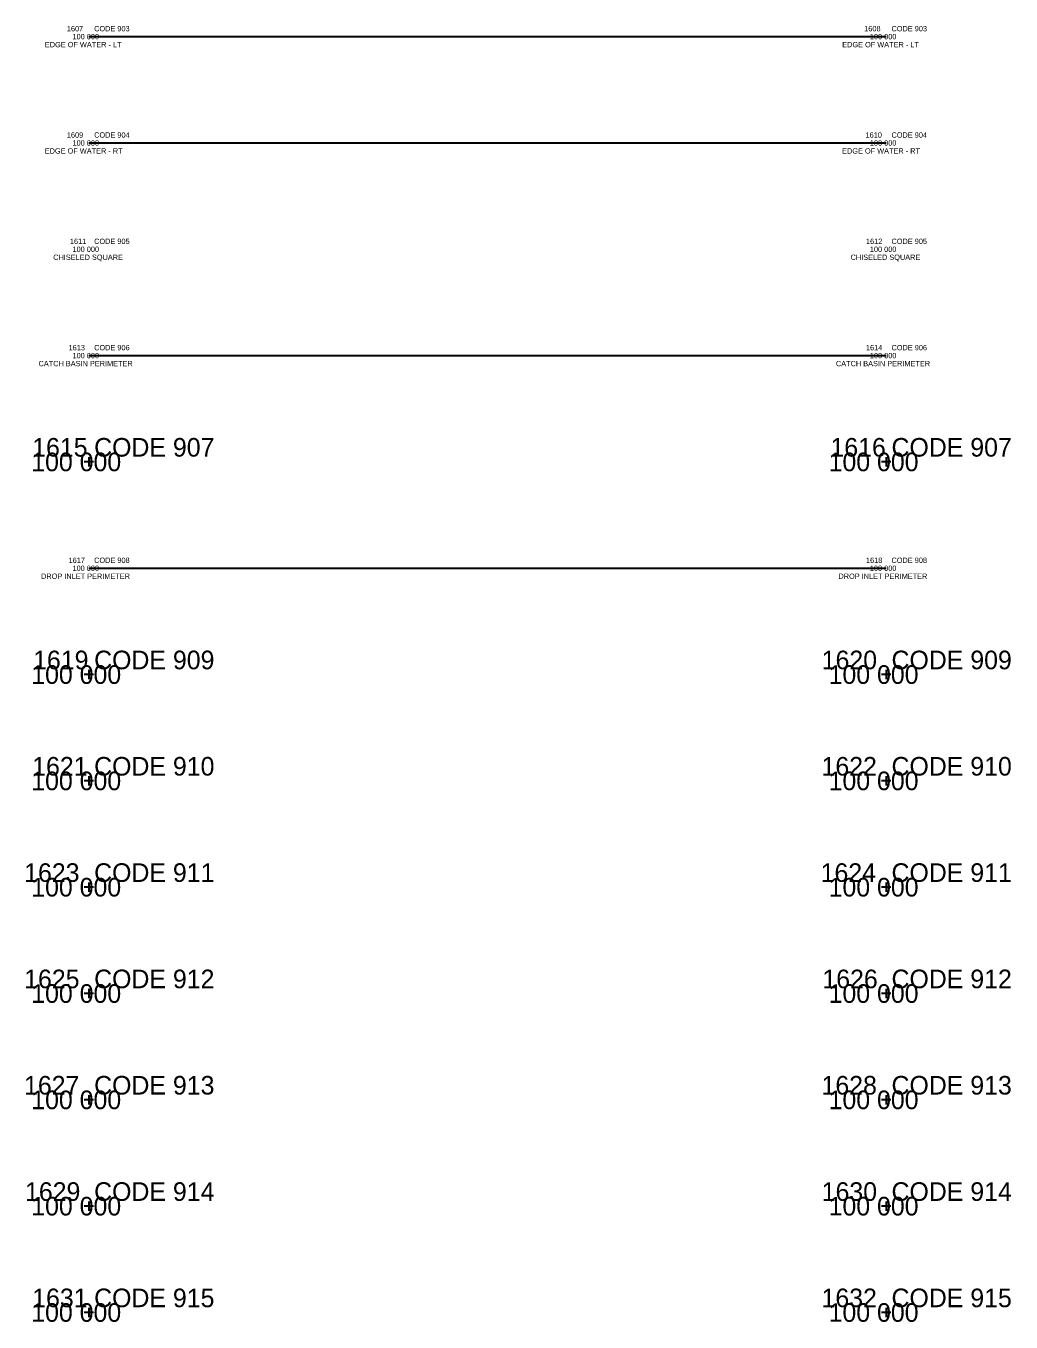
# Model space of a CAD drawing. Extents: x -12 to 6123, y -3 to 1005.
# Drawn here: x 5238.2 to 5423.5, y -1.8 to 242 of the extents above; entities that cross this region are included whole.
import ezdxf

# ---------------------------------------------------------------- set-up
doc = ezdxf.new("R2010")
doc.units = 0
for name, color, linetype in [('Default', 7, 'Continuous'), ('Topo_Drainage Items', 7, 'Continuous'), ('Topo_Field Comments', 7, 'Continuous'), ('Topo_Miscellaneous', 7, 'Continuous'), ('Topo_Point Descriptions', 7, 'Continuous'), ('Topo_Point Elevations', 7, 'Continuous'), ('Topo_Point Numbers', 7, 'Continuous'), ('Topo_Water Features', 7, 'Continuous')]:
    doc.layers.add(name, color=color, linetype=linetype)

msp = doc.modelspace()

# ---------------------------------------------------------------- linework, layer by layer
at = {"layer": 'Default'}
for p, q in [((5250.88, 160), (5249.12, 160)), ((5250, 160.88), (5250, 159.12)), ((5400.88, 160), (5399.12, 160)), ((5400, 160.88), (5400, 159.12)), ((5250.88, 120), (5249.12, 120)), ((5250, 120.88), (5250, 119.12)), ((5400.88, 120), (5399.12, 120)), ((5400, 120.88), (5400, 119.12)), ((5250.88, 100), (5249.12, 100)), ((5250, 100.88), (5250, 99.12)), ((5400.88, 100), (5399.12, 100)), ((5400, 100.88), (5400, 99.12)), ((5250, 80.88), (5250, 79.12)), ((5400, 80.88), (5400, 79.12)), ((5250.88, 80), (5249.12, 80)), ((5400.88, 80), (5399.12, 80)), ((5250.88, 60), (5249.12, 60)), ((5250, 60.88), (5250, 59.12)), ((5400.88, 60), (5399.12, 60)), ((5400, 60.88), (5400, 59.12)), ((5250.88, 40), (5249.12, 40)), ((5250, 40.88), (5250, 39.12)), ((5400.88, 40), (5399.12, 40)), ((5400, 40.88), (5400, 39.12)), ((5250.88, 20), (5249.12, 20)), ((5250, 20.88), (5250, 19.12)), ((5400.88, 20), (5399.12, 20)), ((5400, 20.88), (5400, 19.12)), ((5250.88, 0), (5249.12, 0)), ((5250, 0.88), (5250, -0.88)), ((5400.88, 0), (5399.12, 0)), ((5400, 0.88), (5400, -0.88))]:
    msp.add_line(p, q, dxfattribs=at)
at = {"layer": 'Topo_Drainage Items'}
for p, q in [((5250, 180), (5250, 180)), ((5250, 180), (5400, 180)), ((5400, 180), (5400, 180)), ((5250, 140), (5250, 140)), ((5250, 140), (5400, 140)), ((5400, 140), (5400, 140))]:
    msp.add_line(p, q, dxfattribs=at)
at = {"layer": 'Topo_Miscellaneous'}
for p, q in [((5250, 200), (5250, 200)), ((5400, 200), (5400, 200))]:
    msp.add_line(p, q, dxfattribs=at)
at = {"layer": 'Topo_Water Features'}
for p, q in [((5250, 240), (5250, 240)), ((5250, 240), (5400, 240)), ((5400, 240), (5400, 240)), ((5250, 220), (5250, 220)), ((5250, 220), (5400, 220)), ((5400, 220), (5400, 220))]:
    msp.add_line(p, q, dxfattribs=at)

# ---------------------------------------------------------------- texts
at = {"layer": 'Default'}
for s, p in [('1615', (5239.35, 161)), ('CODE 907', (5251, 161)), ('1616', (5389.52, 161)), ('CODE 907', (5401, 161)), ('100 000', (5239.17, 158.25)), ('100 000', (5389.17, 158.25)), ('1619', (5239.52, 121)), ('CODE 909', (5251, 121)), ('1620', (5387.87, 121)), ('CODE 909', (5401, 121)), ('100 000', (5239.17, 118.25)), ('100 000', (5389.17, 118.25)), ('1621', (5239.35, 101)), ('CODE 910', (5251, 101)), ('1622', (5387.84, 101)), ('CODE 910', (5401, 101)), ('100 000', (5239.17, 98.25)), ('100 000', (5389.17, 98.25)), ('1623', (5237.84, 81)), ('CODE 911', (5251, 81)), ('1624', (5387.67, 81)), ('CODE 911', (5401, 81)), ('100 000', (5239.17, 78.25)), ('100 000', (5389.17, 78.25)), ('1625', (5237.84, 61)), ('CODE 912', (5251, 61)), ('1626', (5388, 61)), ('CODE 912', (5401, 61)), ('100 000', (5239.17, 58.25)), ('100 000', (5389.17, 58.25)), ('1627', (5237.81, 41)), ('CODE 913', (5251, 41)), ('1628', (5387.84, 41)), ('CODE 913', (5401, 41)), ('100 000', (5239.17, 38.25)), ('100 000', (5389.17, 38.25)), ('1629', (5238, 21)), ('CODE 914', (5251, 21)), ('1630', (5387.87, 21)), ('CODE 914', (5401, 21)), ('100 000', (5239.17, 18.25)), ('100 000', (5389.17, 18.25)), ('1631', (5239.35, 1)), ('CODE 915', (5251, 1)), ('1632', (5387.84, 1)), ('CODE 915', (5401, 1)), ('100 000', (5239.17, -1.75)), ('100 000', (5389.17, -1.75))]:
    msp.add_text(s, height=3.5, dxfattribs=at).set_placement(p)
at = {"layer": 'Topo_Field Comments'}
for s, p in [('CODE 903', (5251, 241)), ('CODE 903', (5401, 241)), ('CODE 904', (5251, 221)), ('CODE 904', (5401, 221)), ('CODE 905', (5251, 201)), ('CODE 905', (5401, 201)), ('CODE 906', (5251, 181)), ('CODE 906', (5401, 181)), ('CODE 908', (5251, 141)), ('CODE 908', (5401, 141))]:
    msp.add_text(s, height=1, dxfattribs=at).set_placement(p)
at = {"layer": 'Topo_Point Descriptions'}
for s, p in [('EDGE OF WATER - LT', (5241.73, 238)), ('EDGE OF WATER - LT', (5391.73, 238)), ('EDGE OF WATER - RT', (5241.71, 218)), ('EDGE OF WATER - RT', (5391.71, 218)), ('CHISELED SQUARE', (5243.3, 198)), ('CHISELED SQUARE', (5393.3, 198)), ('CATCH BASIN PERIMETER', (5240.54, 178)), ('CATCH BASIN PERIMETER', (5390.54, 178)), ('DROP INLET PERIMETER', (5241.02, 138)), ('DROP INLET PERIMETER', (5391.02, 138))]:
    msp.add_text(s, height=1, dxfattribs=at).set_placement(p)
at = {"layer": 'Topo_Point Elevations'}
for p in [(5246.93, 239.5), (5396.93, 239.5), (5246.93, 219.5), (5396.93, 219.5), (5246.93, 199.5), (5396.93, 199.5), (5246.93, 179.5), (5396.93, 179.5), (5246.93, 139.5), (5396.93, 139.5)]:
    msp.add_text('100 000', height=1, dxfattribs=at).set_placement(p)
at = {"layer": 'Topo_Point Numbers'}
for s, p in [('1607', (5245.87, 241)), ('1608', (5395.87, 241)), ('1609', (5245.87, 221)), ('1610', (5396.12, 221)), ('1611', (5246.45, 201)), ('1612', (5396.2, 201)), ('1613', (5246.2, 181)), ('1614', (5396.2, 181)), ('1617', (5246.2, 141)), ('1618', (5396.2, 141))]:
    msp.add_text(s, height=1, dxfattribs=at).set_placement(p)

doc.saveas('drawing.dxf')
